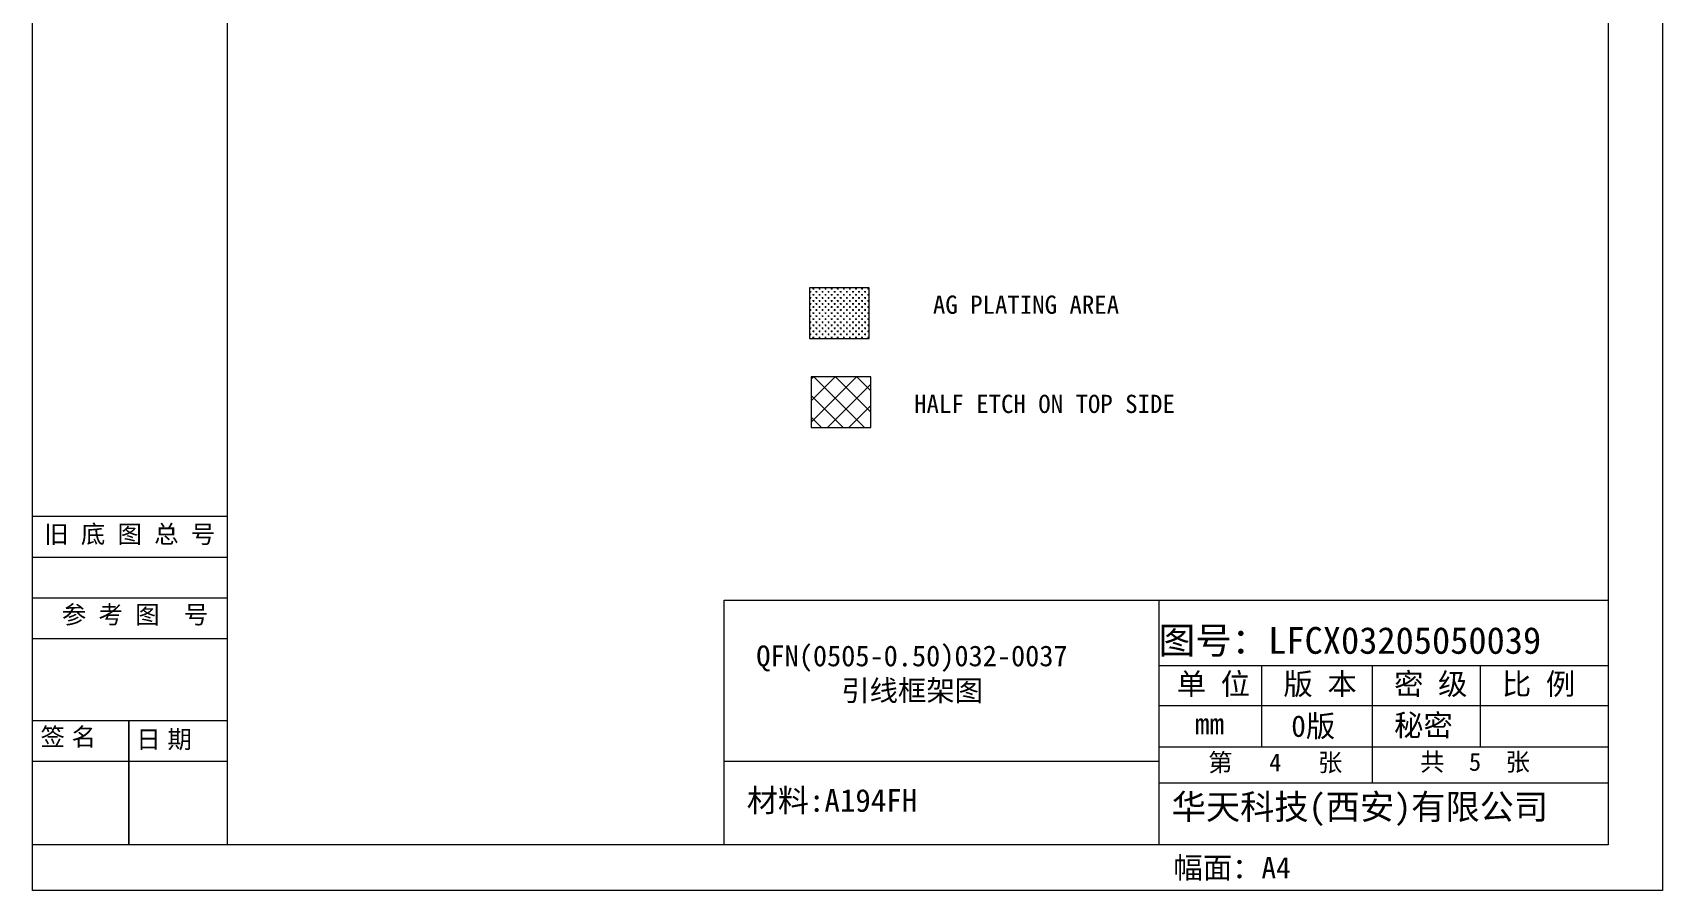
# Model space of a CAD drawing. Extents: x -6879 to 1236, y -1283 to -95.
# Drawn here: x -6607.6 to -6594.21, y -1065.96 to -1058.91 of the extents above; entities that cross this region are included whole.
import ezdxf
from ezdxf.enums import TextEntityAlignment as Align

# ---------------------------------------------------------------- set-up
doc = ezdxf.new("R2010")
doc.units = 0
doc.header["$LTSCALE"] = 5
doc.header["$MEASUREMENT"] = 0
doc.linetypes.add('0', pattern=[0])
for name, color, linetype in [('1', 7, 'CONTINUOUS'), ('\\M+5B1EA\\M+5D7A2', 4, '0'), ('\\M+5CDBC\\M+5B2E31\\M+5CAB5\\M+5CCE5', 7, 'CONTINUOUS'), ('PLATING', 3, 'CONTINUOUS')]:
    doc.layers.add(name, color=color, linetype=linetype)
doc.layers.add('ETCH', color=4, linetype='CONTINUOUS', lineweight=15)
doc.styles.add('\\M+5CBCE\\M+5CCE5', font='SimSun.ttf')
doc.styles.get("Standard").update_dxf_attribs({"font": 'romans.shx', "bigfont": 'bigfont.shx'})

msp = doc.modelspace()

# ---------------------------------------------------------------- hatches: boundary and pattern name
at = {"layer": 'ETCH', "lineweight": 5}
h = msp.add_hatch(dxfattribs=at)
h.set_pattern_fill('ANSI37', color=6, style=0)
h.set_pattern_definition([(45, (138.07591, -97.60189), (-0.0883883476, 0.0883883476), []), (135, (138.07591, -97.60189), (-0.0883883476, -0.0883883476), [])])
h.paths.add_polyline_path([(-6600.7128, -1061.743), (-6601.203, -1061.743), (-6601.203, -1062.1596), (-6600.7128, -1062.1596)])
at = {"layer": 'PLATING', "lineweight": 5}
h = msp.add_hatch(dxfattribs=at)
h.set_pattern_fill('CROSS', color=256, scale=0.1, angle=180)
h.set_pattern_definition([(180, (-6622.003572, -1052.99478), (-0.025, -0.025), [0.0125, -0.0375]), (270, (-6622.009822, -1052.98853), (0.025, -0.025), [0.0125, -0.0375])])
h.paths.add_polyline_path([(-6600.7267, -1061.0106), (-6601.2169, -1061.0106), (-6601.2169, -1061.4272), (-6600.7267, -1061.4272)])

# ---------------------------------------------------------------- linework, layer by layer
at = {"layer": '1', "color": 7, "lineweight": 5}
for p, q in [((-6601.2169, -1061.0106, -0.0291), (-6601.2169, -1061.4272, -0.0291)), ((-6600.7267, -1061.0106, -0.0291), (-6601.2169, -1061.0106, -0.0291)), ((-6600.7267, -1061.4272, -0.0291), (-6600.7267, -1061.0106, -0.0291)), ((-6601.2169, -1061.4272, -0.0291), (-6600.7267, -1061.4272, -0.0291)), ((-6601.203, -1061.743, -0.0291), (-6601.203, -1062.1596, -0.0291)), ((-6600.7128, -1061.743, -0.0291), (-6601.203, -1061.743, -0.0291)), ((-6600.7128, -1062.1596, -0.0291), (-6600.7128, -1061.743, -0.0291)), ((-6601.203, -1062.1596, -0.0291), (-6600.7128, -1062.1596, -0.0291))]:
    msp.add_line(p, q, dxfattribs=at)
at = {"layer": '\\M+5CDBC\\M+5B2E31\\M+5CAB5\\M+5CCE5', "lineweight": 5}
for p, q in [((-6606.0011, -1062.8916, -0.0217), (-6607.602, -1062.8916, -0.0217)), ((-6606.0011, -1063.2269, -0.0217), (-6607.602, -1063.2269, -0.0217)), ((-6606.0011, -1063.5621, -0.0217), (-6607.602, -1063.5621, -0.0217)), ((-6601.9184, -1065.5894, -0.0217), (-6601.9184, -1063.579, -0.0217)), ((-6601.9184, -1063.579, -0.0217), (-6594.6525, -1063.579, -0.0217)), ((-6598.3462, -1063.579, -0.0217), (-6598.3462, -1065.5894, -0.0217)), ((-6606.0011, -1063.8973, -0.0217), (-6607.602, -1063.8973, -0.0217)), ((-6598.3462, -1064.117, -0.0217), (-6594.6525, -1064.117, -0.0217)), ((-6597.5011, -1064.1238, -0.0217), (-6597.5011, -1064.785, -0.0217)), ((-6596.5915, -1064.1238, -0.0217), (-6596.5915, -1065.0792, -0.0217)), ((-6595.7054, -1064.1238, -0.0217), (-6595.7054, -1064.785, -0.0217)), ((-6598.3462, -1064.4457, -0.0217), (-6594.6525, -1064.4457, -0.0217)), ((-6607.602, -1064.5671, -0.0217), (-6606.0011, -1064.5678, -0.0217)), ((-6606.8102, -1064.5671, -0.0217), (-6606.8102, -1065.5825, -0.0217)), ((-6606.8102, -1065.5825, -0.0217), (-6606.8102, -1064.5771, -0.0217)), ((-6598.3462, -1064.785, -0.0217), (-6594.6525, -1064.785, -0.0217)), ((-6606.0011, -1064.9037, -0.0217), (-6607.602, -1064.9037, -0.0217)), ((-6598.3462, -1064.9037, -0.0217), (-6601.9184, -1064.9037, -0.0217)), ((-6598.3462, -1065.0792, -0.0217), (-6594.6525, -1065.0792, -0.0217)), ((-6606.0022, -1065.5904, -0.0217), (-6607.5974, -1065.5904, -0.0217))]:
    msp.add_line(p, q, dxfattribs=at)
at = {"layer": '\\M+5CDBC\\M+5B2E31\\M+5CAB5\\M+5CCE5', "lineweight": 5, "elevation": -0.0217}
for points in [[(-6607.602, -1047.3628), (-6594.2065, -1047.3628), (-6594.2065, -1065.9642), (-6607.602, -1065.9642)], [(-6606.0011, -1047.7399), (-6594.6525, -1047.7399), (-6594.6525, -1065.5894), (-6606.0011, -1065.5894)]]:
    msp.add_lwpolyline(points, close=True, dxfattribs=at)

# ---------------------------------------------------------------- texts
at = {"layer": '\\M+5B1EA\\M+5D7A2', "lineweight": 5, "style": '\\M+5CBCE\\M+5CCE5'}
for s, p in [('AG PLATING AREA', (-6598.6716, -1061.1504, -0.0291)), ('HALF ETCH ON TOP SIDE', (-6598.2138, -1061.9657, -0.0701))]:
    msp.add_text(s, height=0.15, dxfattribs=at).set_placement(p, align=Align.MIDDLE_RIGHT)
at = {"layer": '\\M+5CDBC\\M+5B2E31\\M+5CAB5\\M+5CCE5', "lineweight": 5, "style": '\\M+5CBCE\\M+5CCE5'}
for s, height, p in [('\\M+5CDBC\\M+5BAC5\\M+5A3BALFCX03205050039', 0.219884, (-6598.3462, -1064.0197, -0.0217)), ('\\M+5B5A5 \\M+5CEBB', 0.176777, (-6598.1981, -1064.3559, -0.0217)), ('\\M+5B0E6 \\M+5B1BE', 0.176777, (-6597.3214, -1064.3559, -0.0217)), ('\\M+5C3DC \\M+5BCB6', 0.176777, (-6596.4117, -1064.3559, -0.0217)), ('\\M+5B1C8 \\M+5C0FD', 0.176777, (-6595.5257, -1064.3559, -0.0217)), ('0\\M+5B0E6', 0.17678, (-6597.2571, -1064.7023, -0.0217)), ('\\M+5C3D8\\M+5C3DC', 0.176777, (-6596.4117, -1064.6953, -0.0217)), ('mm', 0.17678, (-6598.0493, -1064.6825, -0.0217)), ('\\M+5B7F9\\M+5C3E6\\M+5A3BAA4', 0.176777, (-6598.2251, -1065.866, -0.0217))]:
    msp.add_text(s, height=height, dxfattribs=at).set_placement(p)
at = {"layer": '\\M+5CDBC\\M+5B2E31\\M+5CAB5\\M+5CCE5', "lineweight": 5, "attachment_point": 1, "style": '\\M+5CBCE\\M+5CCE5'}
for s, insert, char_height in [('{\\fSimSun|b0|i0|c134|p2;旧 底 图 总 号}', (-6607.5064, -1062.9623, -0.0217), 0.147314), ('{\\fSimSun|b0|i0|c134|p2;参 考 图  号}', (-6607.3616, -1063.6242, -0.0217), 0.147314), ('{\\fￋￎￌﾣﾤ|b0|i0|c134|p2; 签 名}', (-6607.5918, -1064.6286, -0.0217), 0.147314), ('{\\fￋￎￌﾣﾤ|b0|i0|c134|p2; 日 期}', (-6606.8043, -1064.6485, -0.0217), 0.147314), ('{\\fSimSun|b0|i0|c134|p2;第   4   张}', (-6597.9402, -1064.839, -0.0217), 0.147314), ('{\\fSimSun|b0|i0|c134|p2;共  5  张}', (-6596.198, -1064.834, -0.0217), 0.147314), ('材料:A194FH', (-6601.7313, -1065.1311, -0.0151), 0.18698), ('{\\fSimSun|b0|i0|c134|p2;华天科技(西安)有限公司}', (-6598.2397, -1065.1739, -0.0217), 0.20624)]:
    msp.add_mtext(s, dxfattribs=dict(at, insert=insert, char_height=char_height))
at = {"layer": '\\M+5CDBC\\M+5B2E31\\M+5CAB5\\M+5CCE5', "lineweight": 5, "insert": (-6601.6537, -1063.9514, -0.0151), "char_height": 0.170966, "width": 5.87982, "attachment_point": 1}
msp.add_mtext('{\\fSimSun|b0|i0|c134|p2;QFN(0505-0.50)032-0037   \\P      引线框架图}', dxfattribs=at)

doc.saveas('drawing.dxf')
